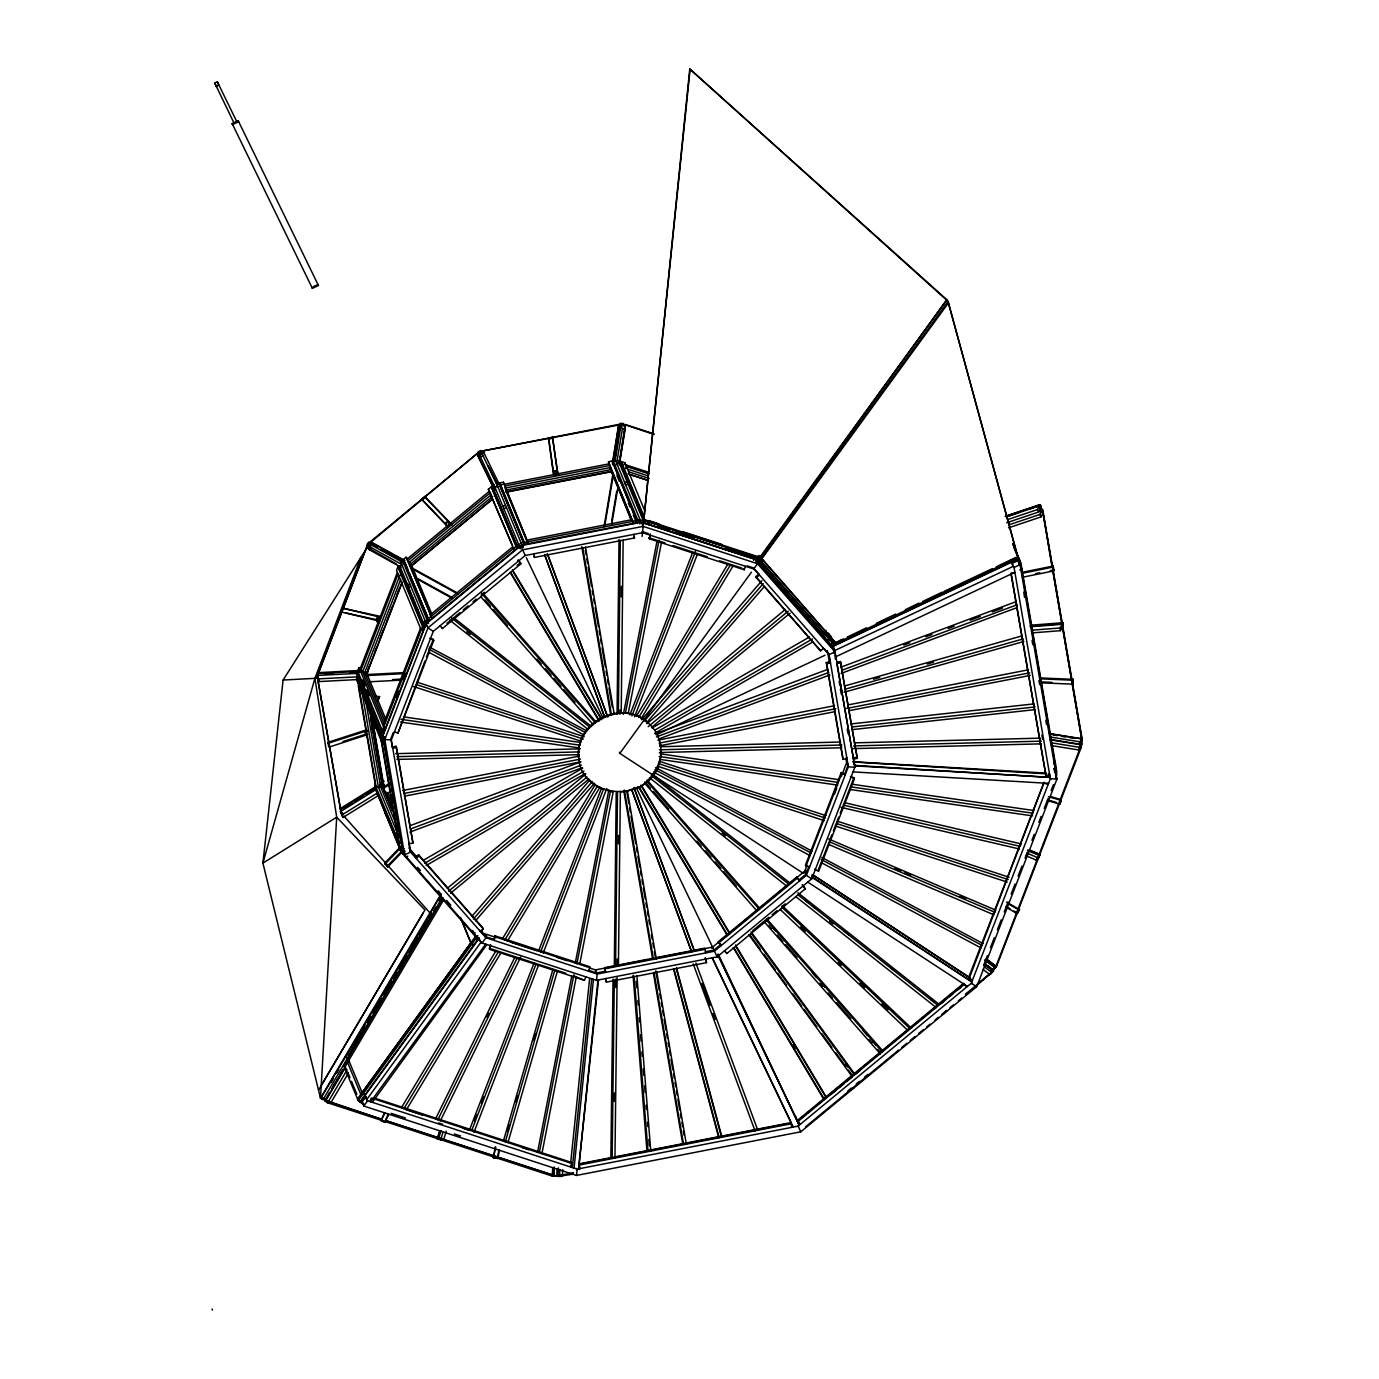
<?xml version="1.0" encoding="UTF-8"?>
<svg xmlns="http://www.w3.org/2000/svg" width="1379" height="1379" viewBox="0 0 1379 1379"><rect width="100%" height="100%" fill="white"/><g stroke="black" fill="none" stroke-linecap="round" stroke-linejoin="round"><path stroke-width="1.5" d="M614.327 965.524L616.206 792.77M617.068 714.27L619.033 539.448M618.378 713.012L620.291 540.327M615.551 966.317L617.499 791.512M617.137 965.369L617.206 958.974M618.499 843.862L618.585 835.329M619.929 714.184L619.981 709.926M621.239 596.935L621.36 586.282M618.413 966.248L620.36 791.443M621.222 712.943L623.153 540.258M613.034 979.09L610.88 1157.412L612.276 1157.377M612.155 1158.274L614.31 979.952M614.344 1101.476L614.448 1092.892M615.723 987.605L615.827 979.021M614.948 1158.205L617.12 977.728M625.359 425.077L623.601 424.301L653.939 434.402M552.703 1167.548L552.272 1176.097L556.72 1175.718L557.03 1169.306M553.462 1168.065L553.565 1174.356M343.733 1069.725L325.134 1101.2L327.444 1102.717L552.272 1176.097L553.875 1175.563L554.306 1166.996M573.371 1174.15L557.943 1176.425L558.374 1167.875M557.943 1176.425L559.546 1175.891L559.874 1169.478M560.77 1176.597L562.391 1176.063L562.718 1169.633M317.273 678.83L317.377 677.089L340.716 810.231L317.704 679.037M443.021 897.867L343.767 1065.812L345.577 1067.001L326.22 1099.735L322.824 1099.684L320.497 1098.167L336.7 817.195L314.912 678.347L360.97 557.323M358.471 673.314L317.825 675.434L317.549 678.175L318.963 681.571L357.454 679.571M318.963 681.571L317.825 675.434M357.264 679.588L357.54 676.848M365.09 698.498L365.383 695.757M367.538 673.348L367.934 669.418M366.073 700.842L366.349 698.102M379.57 696.585L377.432 701.325L379.57 696.585L375.364 696.343M384.81 736.817L380.88 736.593L381.156 733.852L356.334 673.935L357.144 671.832L359.402 671.969M660.386 744.539C668.677 807.68 569.027 806.025 579.266 746.591C584.006 719.872 617.12 704.41 640.752 717.597C647.492 721.217 652.801 727.25 655.646 731.715C658.49 734.214 663.833 758.036 658.8 738.386M579.111 760.363C571.751 726.25 620.481 698.808 646.579 721.407M612.948 462.861L613.172 460.689L615.448 460.241L640.252 520.159L643.097 520.331L618.275 460.414L620.429 461.12L645.096 520.659L644.872 522.813L642.717 522.124M620.205 463.275L620.429 461.12M570.613 1163.428L589.574 978.969M639.873 521.952L637.615 522.4L637.839 520.228L613.172 460.689M591.729 978.78L572.337 1167.565L571.182 1164.807M639.873 523.968L640.097 519.78L637.839 520.228M574.06 1168.134L593.453 979.349M642.7 524.141L642.942 519.952L761.38 558.443L835.967 643.303L1017.874 557.512L948.062 301.363L689.759 68.95L643.803 520.073M1011.428 562.287L1014.065 567.476L1050.367 778.739L971.316 983.21L798.113 1126.126L577.129 1169.133L576.525 1175.442L363.797 1106.044L362.091 1101.907L366.021 1096.667M642.114 536.465L690.069 69.708M640.115 786.719C651.44 779.738 661.058 764.38 661.127 751.865M847.223 764.104L847.223 762.432M1056.038 778.204L1056.693 773.705M1056.538 773.326L1056.383 769.034L1053.987 763.276M1051.35 745.574L1078.861 749.986L1079.154 747.246L1081.567 744.453L1051.987 739.713M1049.798 739.747L1079.429 744.505L1079.705 741.764L1082.136 738.972L1043.162 512.298L1041.99 509.851L1039.887 514.436L1009.394 524.692M1079.947 745.815L1080.395 741.54M1080.584 745.074L1080.774 743.247M1081.067 740.506L1081.257 738.679L1049.35 733.559M984.503 963.507L993.07 969.902L996.483 966.576L1081.291 747.194L1082.17 738.834M359.471 670.453L318.635 672.624L318.446 674.434L317.153 673.59L316.877 676.296L319.29 679.864M598.52 979.952L578.611 1168.84L597.865 980.779L480.771 942.564L479.065 938.427L360.143 1102.183L362.47 1103.683M367.883 546.394L283.109 680.037L262.906 863.116L320.497 1098.167L326.22 1099.735M317.928 672.262L318.118 674.279L367.383 545.239L318.359 672.642M612.345 463.034L618.688 424.956L625.308 425.335L619.895 460.914M612.569 464.757L618.688 424.956M614.258 460.172L615.103 454.932M615.689 451.691L616.516 446.503M617.12 443.211L617.826 438.97M618.533 434.73L619.24 430.489M614.431 460.758L615.137 456.518M615.861 452.278L616.568 448.037M617.275 443.797L620.309 424.111L481.271 451.226L620.481 424.698M614.62 461.017L620.378 423.336L623.187 423.491L623.429 425.215M620.016 457.07L625.308 425.335M604.054 526.692L612.914 474.031M614.965 461.379L621.015 425.404L623.86 425.559L625.273 428.972L619.205 464.947M604.812 525.589L613.327 475.031M616.379 464.792L622.429 428.8L621.015 425.404M611.724 520.762L616.689 491.286M611.793 523.882L618.171 485.96M499.405 1149.879L497.94 1158.377L493.372 1157.774L495.199 1147.156M493.372 1157.774L495.75 1147M497.388 1158.515L498.853 1150.034M537.517 1152.413L571.82 975.901M575.267 963.025L608.846 789.977M623.36 714.374L656.973 541.413M539.585 1151.224L573.888 974.712M625.411 713.167L659.041 540.206M576.887 963.835L610.501 790.874M541.913 1153.723L576.215 977.211M579.697 964.249L613.31 791.287M628.221 713.564L661.42 542.723M577.025 1170.099L577.249 1169.116M1047.454 800.596L1059.83 804.164L1061.416 799.665L1051.091 796.683M1061.416 799.665L1059.83 804.164M314.912 678.347L262.906 863.116L336.7 817.195L424.939 909.968L318.549 1090.203M503.421 1141.019L552.876 969.558M507.748 1131.004L509.523 1124.799M516.091 1102.08L517.866 1095.874M533.966 1040.111L535.741 1033.905M505.266 1141.967L554.72 970.488M507.955 1142.588L557.409 971.126M1020.753 845.189L1021.115 843.879L844.637 802.699M441.78 1140.037L437.246 1138.899L439.711 1130.677M440.401 1130.539L437.246 1138.899M440.97 1130.78L438.522 1138.968L441.108 1138.468L442.952 1132.314M446.227 1131.142L443.779 1139.33L441.194 1139.847M376.932 619.705C379.087 613.224 374.485 621.429 378.467 623.153L379.466 620.55L377.949 617.102M422.146 621.136L424.611 627.1L384.379 731.249L382.311 730.56L357.644 671.021L358.988 667.557L361.057 668.229M359.833 669.625L397.376 572.423M398.083 574.112L360.54 671.314L366.762 673.348L402.013 582.093M362.608 671.987L400.151 574.784M400.703 579.439L364.694 672.676L385.499 722.889M382.948 725.406L420.492 628.203M381.811 731.37L381 733.473L383.241 733.611L384.051 731.508L381.811 731.37L357.144 671.832M382.311 730.56L422.526 626.428L397.859 566.872L396.531 570.354L421.181 629.893L423.267 630.565L422.56 628.876M422.767 625.463L423.577 623.377L425.404 624.566L424.594 626.669L422.767 625.463L398.1 565.924M384.551 727.302L383 731.284L383.862 733.352M396.101 697.412L398.393 691.431M403.013 679.468L405.323 673.486M481.392 930.36L485.942 937.737L482.116 943.012L404.633 854.859L402.909 850.722L383.086 735.369L426.232 623.739L520.797 545.722L641.442 522.245L755.83 559.581L833.33 647.734L835.036 651.871L829.072 654.68L753.262 567.855L747.125 565.855M409.184 843.793L412.942 843.052L396.497 747.418L392.739 748.142L392.274 747.022L390.86 738.765L393.17 732.783M948.062 301.363L753.727 568.993L642.511 532.69L525.209 555.513L433.282 631.358L391.326 739.885L410.597 852.032L485.942 937.737L597.159 974.039L714.46 951.217L712.719 947.028L740.644 924.016M424.904 661.041L397.962 733.076L394.411 731.904M426.421 657.093L433.282 639.373L429.731 638.218L433.747 640.511L397.962 733.076M369.968 1101.528L371.313 1098.046L572.285 1163.652L570.94 1167.117L570.475 1165.979M620.481 463.568L621.257 461.551L624.825 462.706L644.545 510.333M624.032 464.74L624.825 462.706M625.601 468.498L626.376 466.464L648.733 473.773M489.597 949.355L490.476 944.753L489.597 949.355L584.455 980.314L585.799 976.849M495.009 935.807L494.13 940.409L495.009 935.807L589.85 966.765L588.988 971.368L588.523 970.247L596.693 972.919L605.329 971.23L605.795 972.367L604.709 967.644L704.738 948.166L705.824 952.889L705.358 951.751L713.994 950.079L720.734 944.46L718.321 941.719L796.734 877.044L799.613 880.905L796.734 877.044M649.354 538.827L650.216 534.225L649.354 538.827L744.195 569.786L745.539 566.321M538.499 951.182L601.33 788.633M629.875 714.925L692.706 552.376M534.001 963.094L469.325 1130.384L463.154 1128.367M474.479 1120.851L476.789 1114.87M481.409 1102.924L483.719 1096.96M472.118 1129.418L536.017 964.111M540.516 952.182L603.347 789.633M631.892 715.942L695.499 551.376M473.962 1132.245L538.62 964.955M543.188 953.061L606.794 788.495M634.564 716.804L697.395 554.255M749.09 554.737L748.297 556.754L747.608 555.065M841.242 772.533L845.258 774.808L841.242 772.533L805.457 865.098L809.473 867.374L809.008 866.253L805.922 874.234L799.148 879.785M805.922 866.219L841.707 773.653M804.681 871.235L806.974 865.305M834.433 794.27L836.708 788.34M841.293 776.498L846.637 762.69L845.896 758.467M844.793 773.688L847.878 765.707L846.465 757.45L846.93 758.588L843.172 759.312L842.707 758.191L826.262 662.541L830.02 661.817L830.486 662.937L826.728 663.661L826.262 662.541M1046.282 773.119L853.67 761.76L855.376 765.897L811.731 878.854L806.37 875.32L714.443 951.165L717.166 956.854L812.834 877.906L971.833 981.882L970.695 979.124M818.143 870.27L831.847 834.829M833.364 830.882L838.691 817.092M840.225 813.162L853.911 777.704L850.36 776.549L854.394 778.842L818.609 871.407L814.593 869.115M968.799 979.469L1044.127 782.221L968.334 978.349L972.35 980.624L971.885 979.504M983.537 965.593L987.381 955.647M990.45 947.683L994.293 937.737M997.362 929.791L1001.206 919.845M1004.291 911.881L1008.118 901.935M1011.203 893.988L1015.03 884.042M1018.116 876.079L1021.942 866.133M1025.028 858.186L1027.321 852.205M1031.94 840.276L1034.233 834.312M1038.852 822.367L1041.145 816.402M1044.231 808.456L1048.074 798.51M1051.143 790.546L1053.435 784.582M576.474 1175.442L800.803 1131.797L976.66 986.709L1056.917 779.135L1020.029 564.649L948.166 302.122M1026.148 855.79L1036.043 860.013L1039.387 855.583L1027.527 850.533M1030.372 850.326L1040.231 854.515L1038.163 858.772M367.917 669.832L369.469 665.85M374.881 651.871L376.433 647.871M380.311 637.891L383.396 629.91M387.275 619.929L392.687 605.95M396.566 595.969L399.651 587.988M366.59 674.417L402.254 582.455M388.878 1114.422L384.655 1122.334L381.018 1120.593L384.448 1112.75M381.018 1120.593L385.241 1112.681M385.499 1120.369L388.085 1114.491M1041.99 510.558L1040.593 505.248L1040.025 506.455L1039.249 504.817L1038.68 506.041L1008.135 516.315M1007.532 519.624L1037.525 509.523L1039.645 504.938L1040.817 507.403L1038.697 511.988L1006.704 522.744M1008.532 527.829L1041.059 516.901L1043.162 512.298M515.039 956.871L435.678 1118.662L436.936 1119.196M486.994 1017.116L488.89 1013.255M437.867 1119.748L517.228 957.957M440.384 1120.817L520.676 957.095M995.155 911.381L995.759 910.157L828.658 838.984M1005.877 907.106L1017.047 913.553L1019.546 909.606L1006.515 902.107M1017.047 913.553L1019.546 909.606M1022.339 577.267L1053.763 570.923L1053.194 566.062L1021.77 572.406M1053.763 570.923L1053.194 566.062M333.494 1085.842L337.838 1078.43M340.027 1074.724L343.285 1069.156M430.765 914.277L431.661 914.294L430.127 913.277L441.021 894.799M438.643 900.349L440.815 896.66M433.523 910.795L436.023 906.899M439.28 901.349L441.47 897.66M321.238 1085.445L423.129 913.036M320.497 1098.167L441.039 894.195M331.098 1082.412L333.27 1078.723M336.545 1073.19L338.717 1069.501M357.247 1038.146L360.505 1032.612M362.694 1028.924L364.866 1025.252M368.141 1019.719L370.313 1016.03M373.588 1010.497L380.121 999.43M383.396 993.897L386.672 988.364M388.844 984.675L391.033 980.986M394.291 975.453L396.48 971.764M398.652 968.075L400.824 964.386M404.099 958.853L406.288 955.164M409.546 949.631L412.821 944.098M419.354 933.031L422.629 927.498M424.801 923.809L426.99 920.121M354.817 1042.834L356.989 1039.145M376.605 1005.946L378.794 1002.257M386.413 989.346L388.585 985.657M412.562 945.08L414.751 941.392M422.37 928.481L424.56 924.792M348.077 1055.745L364.435 1028.079M367.693 1022.546L370.968 1017.012M373.14 1013.324L381.862 998.586M384.034 994.897L391.67 981.986M393.842 978.297L397.118 972.764M399.307 969.075L406.926 956.164M409.098 952.475L417.82 937.72M420.009 934.031L427.628 921.12M429.817 917.431L431.989 913.743L431.093 913.725M323.893 1098.218L442.176 897.695M329.702 1092.306L325.341 1099.684L322.117 1098.149M331.874 1088.617L335.149 1083.084M337.321 1079.395L342.768 1070.173M443.745 899.694L344.526 1067.622L346.319 1068.794M325.134 1101.2L328.53 1101.252L347.163 1069.725M348.37 1073.103L330.839 1102.769L327.444 1102.717M502.49 938.72L595.28 784.496M636.288 716.304L727.974 563.908M496.13 950.545L401.513 1107.527L402.702 1108.164M504.852 939.892L597.641 785.668M638.649 717.476L730.318 565.08M403.857 1108.716L498.474 951.734M507.3 941.202L600.089 786.978M641.097 718.769L732.783 566.373M406.253 1109.992L500.87 953.01M1030.768 625.204L1062.985 622.705L1062.313 623.704L1030.113 626.187M1062.985 627.583L1062.985 622.705M1032.543 632.858L1060.348 630.703L1059.882 628.014L1062.416 624.291L1030.406 626.755M1060.348 630.703L1062.881 626.98M396.497 564.097L367.073 547.222L370.951 541.878L404.909 560.546M368.193 548.532L372.071 543.188L370.951 541.878M460.465 917.552L470.911 942.736L360.815 1094.374L347.594 1062.468M363.797 1106.044L367.607 1100.787L577.129 1169.133M401.255 561.512L369.451 543.981L367.797 546.274L369.21 549.687L400.996 567.217M369.21 549.687L370.865 547.394L369.451 543.981M400.117 566.752L401.789 564.459M407.943 585.661L409.615 583.369M408.925 588.006L410.58 585.713M426.938 625.859L423.732 623.756L425.387 621.464L400.565 561.546L402.34 560.081L404.185 561.27L428.852 620.809L427.076 622.274L425.232 621.084L427.007 619.619L428.852 620.809M357.489 1098.925L475.341 936.634L477.841 939.513L476.048 938.323L472.894 930.739M479.151 937.703L359.988 1101.804L358.195 1100.614L476.048 938.323M477.703 936.048L476.393 937.858L477.841 939.513M753.606 556.082L752.296 557.909L754.451 558.598L755.761 556.788M753.606 560.339L755.916 557.168L758.226 558.685L755.916 561.856M689.759 68.95L946.839 299.777L759.829 557.306L643.493 519.331M367.572 1100.735L366.659 1099.701L480.771 942.564M760.139 558.047L946.839 299.777M803.199 873.269L619.843 753.365L751.434 572.147M948.476 302.88L761.897 558.65L835.967 643.303M372.364 1102.304L486.908 944.563M804.422 872.786L805.957 870.183M992.897 968.816L990.949 971.488L994.655 967.127M982.882 969.368L989.76 974.488L993.156 971.144L984.589 964.766M993.07 969.902L996.483 966.576L986.209 958.905M996.052 966.438L992.173 971.781L977.263 984.089M974.901 987.123L993.156 971.144M370.658 1101.752L485.684 944.167M1040.524 682.795L1072.759 684.156L1073.31 679.347L1041.059 677.968M1072.759 684.156L1073.31 679.347M369.624 543.102L478.272 452.64L369.296 542.585L377.381 547.549M641.649 719.752L761.949 580.645M472.118 916.07L589.626 780.204M644.303 721.131L763.19 583.645M473.376 919.086L592.263 781.6M475.531 920.793L594.435 783.306M646.458 722.837L763.966 586.971M937.634 1004.895L938.53 1003.843L797.941 892.765M1079.429 744.505L1081.843 741.712M1078.861 749.986L1081.291 747.194M367.038 1101.58L366.435 1097.977M402.616 851.601L387.671 866.995L384.672 863.151L399.514 847.844M385.069 864.03L399.996 848.637M387.671 866.995L387.275 866.115L400.634 852.343M909.295 1028.096L910.295 1027.114L782.358 905.813M558.788 1175.597L559.357 1176.511M447.244 526.261L421.612 499.164L424.801 496.526L451.364 524.089M422.008 500.077L425.18 497.457L424.801 496.526M447.692 521.296L445.486 523.106L447.365 527.054L449.571 525.227L447.692 521.296L450.416 524.106M445.882 523.572L448.089 521.745M513.729 548.704L514.436 550.411L488.356 489.269L491.303 486.839L517.366 547.98L429.179 620.774L403.099 559.633L406.047 557.202L407.443 558.805M519.452 546.101L517.677 547.566L492.079 486.08L493.854 484.615L518.676 544.533L521.262 543.309L496.457 483.391L498.715 482.943L499.646 484.891L523.486 542.447M406.908 559.271L489.217 491.338L490.631 492.941M410.408 564.166L492.734 496.233M492.493 499.181L411.821 565.769L407.598 560.96L489.924 493.027L491.32 494.63L409.011 562.563L432.11 618.344L406.047 557.202M430.007 615.051L512.316 547.118M427.766 619.171L515.97 546.377L491.303 486.839M446.882 623.342L459.948 612.569M463.223 609.88L468.119 605.829M473.014 601.796L476.289 599.089M481.185 595.056L484.46 592.349M517.125 565.407L520.4 562.701L517.987 559.96L520.866 563.839L442.452 628.514L440.039 625.773M757.881 555.996L759.984 560.667L758.26 562.08L830.572 644.303L832.295 642.873L828.176 632.961M759.122 563.856L761.691 561.736L829.193 638.46M407.77 856.135L406.047 857.548L405.357 855.859M418.613 854.79L419.095 855.911L416.148 858.341L415.682 857.204L418.613 854.79L482.874 927.877L483.339 929.015L480.409 931.428L479.944 930.308L485.477 936.617L493.665 939.289M823.522 648.389L820.591 650.802L756.33 577.715L755.864 576.594L758.795 574.164L754.641 569.441M756.33 577.715L759.26 575.284L758.795 574.164M447.365 888.248L585.834 774.015M646.906 723.682L785.375 609.449M448.606 891.248L587.075 777.015M648.164 726.681L788.271 611.104M450.416 893.299L588.885 779.083M651.612 727.388L790.081 613.155M475.255 932.876L473.531 934.29L471.894 930.325M477.668 935.617L475.945 937.03L403.633 854.808M743.919 921.293L748.849 917.242M752.124 914.536L757.054 910.468M760.329 907.761L786.599 886.094M789.891 883.37L804.664 871.183L806.387 875.372L848.344 766.827L829.072 654.68L824.435 648.837M720.734 944.46L721.2 945.598L718.787 942.857L797.2 878.164M752.52 930.842L768.844 917.363M772.119 914.673L777.015 910.623M781.91 906.589L785.185 903.883M724.44 950.786L726.836 953.527L805.25 888.852L802.371 884.973L805.25 888.852M589.385 967.92L595.452 969.902L597.159 974.039L596.521 980.348L718.58 956.578L799.217 1125.195L797.441 1120.438L963.576 983.382L966.455 987.243L965.989 986.123M804.06 1115.645L797.441 1121.11L717.787 954.389M807.37 1112.905L812.352 1108.819M815.661 1106.079L820.626 1101.993M827.245 1096.529L852.084 1076.051M855.394 1073.31L934.859 1007.773M938.168 1005.032L962.99 984.554M964.042 984.503L797.907 1121.558L800.32 1124.299L797.441 1120.438M830.83 1094.564L835.777 1090.479M839.07 1087.755L844.017 1083.67M847.327 1080.964L852.256 1076.878M855.566 1074.155L860.513 1070.087M941.288 1003.447L944.581 1000.723M949.528 996.638L952.82 993.931M957.767 989.846L961.06 987.123M847.947 1090.806L851.274 1088.083M856.238 1083.98L859.565 1081.239M864.53 1077.137L867.856 1074.396M965.352 994.259L993.707 970.937L985.002 964.507M805.664 1126.764L898.574 1050.109M901.9 1047.368L906.882 1043.265M910.192 1040.524L915.173 1036.405M918.5 1033.681L923.465 1029.561M926.791 1026.821L930.101 1024.097M935.083 1019.977L938.409 1017.254M941.719 1014.513L946.701 1010.393M950.01 1007.67L953.337 1004.929M958.319 1000.809L961.628 998.086M966.61 993.966L969.937 991.242M411.632 565.545L491.613 499.698M1081.877 743.54L995.707 967.041M1040.231 854.515L1027.786 849.981M1036.043 860.013L1038.387 858.186M341.027 812.248L340.303 808.559L375.036 786.961M380.518 783.548L384.172 781.272M376.243 787.323L341.527 808.939L340.303 808.559M344.354 807.956L352.059 803.371M355.282 801.165L363.022 796.545M366.211 794.356L373.985 789.719M377.708 795.942L343.009 817.488L340.441 811.628L375.122 790.098M384.258 784.427L380.604 786.685L365.435 698.791M382.845 787.461L390.154 782.91M388.74 785.047L383.259 788.46L385.999 794.183L391.481 790.788M376.536 793.494L341.837 815.023L343.009 817.488M992.518 969.696L987.829 965.559M989.76 974.488L991.501 973.436M423.543 860.168L582.748 768.103M652.077 727.991L809.439 636.995M424.784 863.168L583.989 771.102M655.18 729.922L812.541 638.925M426.18 865.512L585.403 773.447M654.732 733.335L812.093 642.338M494.802 490.476L477.134 454.225L483.202 451.364L502.008 489.838M519.538 546.67L518.142 545.067L519.004 547.135L522.986 545.291L523.348 547.394M477.875 455.863L483.926 453.001L483.202 451.364M217.348 81.809L218.761 85.205L216.158 86.429L214.762 83.033L217.348 81.809L237.05 122.214M232.155 123.593L238.205 120.731L318.446 285.487L312.378 288.349L232.155 123.593L232.568 124.593L238.619 121.731L238.205 120.731M313.481 286.625L318.032 284.488L318.446 285.487M481.443 452.502L482.857 455.915L480.254 457.138L478.841 453.725L481.443 452.502L497.853 486.701M495.061 487.528L497.664 486.304M502.887 506.438L505.49 505.214M503.869 508.782L506.455 507.558M399.893 847.809L401.944 846.844L402.323 849.016L400.255 849.981L375.226 788.271L401.599 852.808L405.202 851.119M832.933 641.649L834.554 645.251L833.037 643.597L830.985 644.579L832.433 646.234L1018.719 558.409L1017.099 554.806M833.64 643.338L843.396 638.891M847.258 637.064L866.598 627.807M876.286 623.377L895.678 614.086M905.313 609.69L918.931 603.123M922.741 601.468L942.202 592.143M944.029 591.436L992.397 568.613M996.276 566.786L1015.858 557.409M404.03 848.654L400.41 850.36L401.599 852.808M831.037 647.337L1018.874 558.771L1012.6 543.636M1012.341 563.339L1018.323 560.512L1021.96 569.372L1019.77 569.803M402.892 854.084L404.943 853.118L403.495 851.464L401.427 852.429L402.892 854.084L401.255 850.119M846.637 762.69L848.344 766.827L854.877 767.224L834.829 650.526L1013.134 566.424L1014.048 567.476L1020.029 564.649M1018.753 563.735L1020.805 562.77L1012.807 543.464M656.232 734.852L825.004 655.249M835.881 656.714L1014.875 572.302L1011.117 573.009L1045.954 775.653L1049.712 774.929L1049.247 773.791M621.05 791.891L626.428 791.305L638.287 787.03M711.788 948.321L713.046 947.735M409.718 825.814L580.128 762.07M655.197 733.904L827.607 669.418M840.966 667.143L1016.082 601.64M656.438 736.92L828.848 672.435M410.959 828.831L581.369 765.086M903.814 645.062L909.864 642.804M925.964 636.77L931.997 634.512M948.097 628.496L954.147 626.238M970.247 620.205L980.314 616.447M992.38 611.931L1002.447 608.156M842.207 670.16L1017.323 604.657M409.908 832.123L582.317 767.638M659.386 738.73L829.796 674.986M841.121 673.417L1016.237 607.898M755.882 1129.435L757.209 1128.936M1006.653 515.798L1039.249 504.817M1005.17 516.539L1039.645 504.938M1007.997 516.211L1018.185 512.781M1028.355 509.368L1040.593 505.248M557.444 1174.908L559.753 1174.874M367.435 737.748L364.814 731.801L368.072 730.749M367.624 734.645L328.995 747.125L328.581 746.229L327.909 742.35L366.831 729.784M370.917 728.457L375.019 727.129M366.952 730.767L328.323 743.229L327.909 742.35M371.02 729.457L375.088 728.146M342.923 741.592L365.452 734.317M844.258 686.087L1021.925 635.909M873.528 679.192L879.733 677.451M927.24 664.04L933.445 662.282M845.517 689.086L1023.166 638.925M844.138 692.241L1023.856 641.494M1023.235 573.095L1052.573 567.165M1035.526 573.63L1039.732 572.768M1050.195 570.665L1054.401 569.82M364.814 731.801L366.969 735.059M554.237 471.049L557.047 470.498L558.581 474.6L555.754 475.152L554.237 471.049L554.772 474.893M554.324 471.635L557.15 471.084M553.479 474.135L548.446 438.057L552.514 437.264L557.874 473.928M548.446 438.057L548.825 438.987L552.893 438.194M523.899 542.568L499.698 482.926L503.438 482.202L528.467 543.826L505.369 488.045L610.397 467.584L633.495 523.365L608.484 461.724L612.224 461L637.615 522.4M500.06 485.012L503.8 484.288L503.438 482.202M504.3 484.27L609.328 463.792M610.759 469.67L505.714 490.148L514.522 511.385M508.592 491.355L611.087 471.515M632.444 519.573L527.399 540.034L527.761 542.137M524.313 544.429L523.382 542.481L521.107 542.93L522.9 546.722M499.698 482.926L524.348 542.464L636.891 520.538L637.253 522.624L522.038 544.877M835.036 651.871L757.554 563.718L643.148 526.382L522.52 549.859L427.955 627.876L384.793 739.506L404.633 854.859L410.597 852.032L408.718 842.655M534.001 556.289L534.466 557.426L634.495 537.948L633.875 534.362M356.437 678.83L381.38 739.282L383.569 738.868L402.099 846.465L399.91 846.878L375.243 787.34L374.623 783.755L399.289 843.293L401.479 842.862L400.772 841.173M383.483 740.747L381.293 741.178L398.583 841.604M392.274 747.022L396.032 746.28L396.497 747.418M840.38 661.592L836.639 662.334L853.549 759.105L857.29 758.364L840.38 661.592L857.29 758.364M837.105 663.454L840.862 662.73M657.886 740.127L834.536 705.703M402.599 790.529L579.249 756.106M847.533 705.014L1028.475 669.798M659.145 743.143L835.795 708.72M403.84 793.528L580.49 759.105M846.672 708.444L1029.717 672.814M659.61 745.832L834.14 711.823M404.306 796.217L580.955 761.794M849.24 710.65L1030.182 675.434M856.824 757.243L853.084 757.967L853.549 759.105M1054.021 768.603L1056.211 768.172L1021.339 565.786L1014.013 547.635M595.452 969.902L647.82 959.715M658.283 957.664L712.736 947.063M605.174 968.765L705.203 949.304M605.967 980.986L606.432 982.124L706.479 962.645L705.393 957.94L706.479 962.645M578.852 1164.324L610.535 1158.17M614.758 1157.343L646.441 1151.189M650.664 1150.362L682.346 1144.191M686.57 1143.381L787.943 1123.644M791.27 1123.764L790.805 1122.644L578.852 1163.893L579.318 1165.014L791.27 1123.764L791.891 1127.35L791.425 1126.229M560.891 1175.184L573.561 1172.684M851.015 723.923L1033.871 703.911M852.256 726.94L1035.112 706.927M852.481 729.594L1035.319 709.599M1032.078 630.169L1059.882 628.014M358.609 671.418L319.945 673.469L318.635 672.624M324.53 673.952L333.494 673.641M350.18 672.573L357.127 672.383M283.109 680.037L317.739 678.192M365.263 674.624L403.978 672.607M365.676 675.624L404.392 673.607M319.238 678.83L357.73 676.83M392.567 679.571L401.168 679.123M369.313 681.795L401.582 680.123M395.67 753.675L580.249 748.831M660.3 746.728L840.604 742.023M396.911 756.675L579.352 751.9M659.403 749.797L841.845 745.022M396.876 759.415L579.318 754.658M659.369 752.538L841.811 747.763M854.463 742.85L1040.042 738.161M853.584 745.918L1041.283 741.161M853.549 748.607L1041.248 743.85M854.17 1087.652L850.877 1089.858M431.351 912.743L321.479 1097.15L322.376 1097.167M430.127 913.277L431.024 913.294M1040.387 678.83L1072.638 680.209M1041.179 681.915L1051.936 682.381M622.429 428.8L625.273 428.972M616.654 463.154L619.481 463.327M624.48 482.064L627.324 482.236M625.445 484.425L628.29 484.581M1054.142 768.896L1056.383 769.034M1054.504 771.068L1056.745 771.206M852.963 761.346L855.204 761.484M1055.349 775.015L1056.555 775.084M855.376 765.897L1050.126 777.377L1048.729 774.015M853.067 771.895L1048.574 783.358M553.875 1175.563L556.72 1175.718M559.546 1175.891L562.391 1176.063M1046.592 773.878L853.17 761.984L854.566 765.379L1050.143 777.394M429.972 913.553L431.351 914.484L343.836 816.006M660.127 753.796L839.156 779.704M403.995 716.925L580.904 742.523M851.722 784.168L1034.026 810.559M659.231 756.502L838.277 782.41M400.979 719.321L580.025 745.229M850.843 786.875L1033.147 813.248M400.462 722.044L579.49 747.952M660.834 759.519L837.742 785.116M850.326 789.529L1032.63 815.903M1050.436 733.887L1082.136 738.972M1052.97 734.99L1057.21 735.662M1061.468 736.352L1065.726 737.024M1069.983 737.713L1074.224 738.386M1050.074 737.007L1079.705 741.764M1051.625 742.833L1079.154 747.246M1051.384 778.807L1050.367 778.635L1056.917 779.135L1055.762 776.377M493.923 1157.619L497.94 1158.377M380.501 616.43L342.613 608.173L380.587 617.275M345.371 612.862L379.053 620.188M379.139 621.033L341.165 611.931M843.81 805.233L1020.288 846.396M840.983 807.353L1019.546 849.016M588.092 779.187L598.745 787.288L612.31 792.132M1048.385 796.7L1060.779 800.285M1050.16 800.578L1056.348 802.371M575.853 1168.409L579.611 1169.53M625.359 424.508L653.956 433.833M625.67 464.775L648.027 472.066M627.635 469.153L647.958 475.789M628.876 471.842L649.199 478.479M628.1 473.876L648.423 480.495M658.938 523.865L648.785 520.555L648.699 524.279L647.992 522.589M683.329 531.829L721.958 544.429M658.162 525.899L668.315 529.208M675.331 531.501L693.706 537.5M726.388 548.152L752.934 556.806L753.796 558.874L643.51 522.917M648.182 533.552L642.045 531.553L642.511 532.69M648.871 537.707L665.023 542.964M673.09 545.601L707.41 556.806M719.51 560.753L741.712 567.993M1044.592 783.341L1048.161 784.513L1047.695 783.375M422.526 626.428L424.611 627.1M417.285 682.243L584.179 736.714M659.145 761.191L826.021 815.661M837.57 821.246L1009.014 877.199M416.492 684.587L583.386 739.058M658.352 763.535L825.245 818.006M836.777 823.573L1008.204 879.543M413.459 686.518L580.352 740.988M657.352 766.138L824.228 820.608M835.795 826.124L1007.222 882.077M357.644 671.021L359.712 671.694M385.724 727.767L383.638 727.095L358.988 667.557M495.475 936.944L590.333 967.903M484.236 933.6L496.371 937.565M510.523 942.185L536.81 950.769M557.03 957.354L567.148 960.663M489.131 948.235L565.821 973.264M573.905 975.901L584.455 980.314M374.898 1098.253L571.82 1162.514L572.285 1163.652M408.012 1110.371L422.302 1115.042M522.365 1147.69L528.485 1149.69M438.522 1122.92L442.59 1124.247M391.222 1113.37L405.495 1118.024M454.415 1133.969L460.517 1135.968M330.926 1102.683L382.086 1119.352M386.189 1120.696L553.996 1175.408M381.862 1119.403L328.53 1101.252M385.965 1120.731L553.772 1175.442M629.651 474.445L647.871 480.409M1027.148 853.187L1037.042 857.41M894.885 868.684L900.797 871.2M904.727 872.873L910.623 875.389M959.767 896.316L965.662 898.815M829.899 842L995.035 912.329M828.693 844.465L993.828 914.777M381.811 1120.524L385.448 1122.265M429.3 647.01L585.851 730.439M655.611 767.62L812.076 851.171M821.781 857.445L983.124 943.581M428.662 649.026L585.213 732.439M654.973 769.637L811.438 853.187M821.126 859.427L982.469 945.58M429.093 652.439L583.748 734.852M653.508 772.05L809.99 855.601M821.608 862.806L981.038 947.942M372.071 543.188L404.15 560.822M384.31 550.842L388.051 552.893M381.156 549.618L392.481 555.84M393.998 556.495L401.496 560.615M410.873 567.303L457.742 593.142M411.287 568.303L458.156 594.142M370.865 547.394L402.668 564.925M367.073 547.222L370.848 549.29M418.251 578.852L451.984 597.452M414.907 577.784L452.398 598.452M1007.825 903.555L1018.995 909.985M1006.429 906.744L1010.152 908.882M1013.875 911.019L1017.599 913.174M400.565 561.546L402.409 562.735M425.387 621.464L428.61 623.567M812.507 874.7L970.109 977.745M433.282 631.358L427.955 627.876L426.232 623.739M976.66 986.709L971.35 983.244L972.143 983.761M807.766 882.095L967.42 986.433M484.77 934.669L486.58 935.841M345.991 1057.193L347.542 1058.193M364.108 1104.493L361.608 1101.614M323.014 1098.167L326.875 1100.683M812.834 874.786L970.454 978.469M812.438 876.992L971.85 981.848M988.588 962.077L992.053 964.645M986.709 959.474L995.293 965.869L986.244 959.75M984.451 959.939L994.742 967.61M984.554 967.075L991.415 972.195M651.733 773.843L789.495 882.681M453.622 617.585L591.401 726.423M451.519 617.93L589.281 726.767M651.302 775.532L789.064 884.37M722.113 833.071L725.475 835.726M466.895 631.668L470.256 634.323M805.388 900.418L808.749 903.073M812.093 905.71L815.437 908.365M843.896 930.842L848.912 934.807M890.765 967.868L894.109 970.506M930.928 999.603L934.29 1002.257M649.44 777.67L787.219 886.507M797.51 894.454L938.116 1005.532M449.657 620.085L587.42 728.922M829.589 921.31L832.95 923.964M795.683 896.557L936.289 1007.635M782.031 907.33L909.968 1028.648M800.647 926.981L805.319 931.428M838.087 962.49L841.207 965.455M859.927 983.21L864.616 987.64M881.767 1003.912L888.007 1009.842M780.049 909.278L907.985 1030.596M425.18 497.457L451.916 525.175M421.612 499.164L448.175 526.726M758.071 558.305L759.536 559.96L758.209 561.77L756.761 560.115M759.984 560.667L832.295 642.873M824.642 636.667L756.364 559.012L757.209 561.081M755.864 576.594L761.449 582.938M764.242 586.127L820.591 650.802M488.356 489.269L512.126 544.843M519.004 547.135L520.4 548.739M515.97 546.377L517.366 547.98M482.926 593.28L595.538 721.389M647.079 780.066L759.691 908.175M481.357 593.073L595.383 722.786M646.923 781.479L759.536 909.588M766.672 918.776L882.715 1050.764M484.943 599.899L490.562 606.312M493.389 609.501L507.455 625.514M537.017 659.145L541.24 663.954M545.463 668.763L551.1 675.158M553.91 678.365L560.96 686.363M563.77 689.569L575.026 702.376M644.872 781.893L650.509 788.288M653.318 791.494L668.798 809.111M696.964 841.138L701.187 845.948M705.41 850.74L711.03 857.152M715.253 861.961L720.889 868.356M723.699 871.562L736.369 885.973M766.5 920.172L882.543 1052.16M772.671 927.705L775.498 930.928M812.3 972.781L816.54 977.608M822.194 984.054L825.038 987.261M863.237 1030.734L867.477 1035.56M873.148 1041.99L875.975 1045.213M480.547 596.504L593.177 724.613M644.717 783.289L757.33 911.398M768.758 925.378L771.602 928.601M777.256 935.031L782.91 941.478M785.754 944.701L797.062 957.578M819.712 983.33L822.539 986.554M828.193 992.983L832.451 997.81M836.691 1002.636L850.843 1018.736M869.235 1039.663L872.062 1042.886M877.733 1049.333L880.56 1052.539M764.345 921.948L880.388 1053.952M403.099 559.633L404.512 561.236M386.017 794.287L393.015 802.233M388.085 797.527L392.308 802.337M388.43 798.355L392.653 803.164M419.095 855.911L483.339 929.015M408.891 847.895L417.423 857.6M410.132 850.912L415.682 857.204M417.613 867.339L420.423 870.528M438.143 890.782L440.97 894.075M446.589 900.401L450.83 905.296M384.672 863.151L387.275 866.115M365.866 1096.598L364.952 1095.564L366.659 1099.701M386.465 792.149L392.619 799.165M369.831 543.395L368.71 542.085L367.073 544.36L368.193 545.67M751.107 931.876L854.359 1073.551M751.107 933.169L854.359 1074.827M845.655 1063.985L848.171 1067.432M750.073 935.203L760.139 949.028M763.914 954.216L775.257 969.765M777.773 973.212L786.582 985.313M792.891 993.949L801.699 1006.049M804.216 1009.497L816.799 1026.769M821.85 1033.681L831.916 1047.506M835.691 1052.694L845.775 1066.519M848.292 1069.966L852.067 1075.155M748.797 934.755L852.05 1076.43M512.436 569.717L601.416 718.493M641.7 785.84L729.577 932.773M512.574 570.889L601.554 719.666M640.752 785.168L729.732 933.945M511.04 572.992L598.934 719.941M639.218 787.271L727.129 934.307M510.092 572.337L599.072 721.114M638.27 786.616L727.25 935.393M735.507 944.96L826.28 1097.063M735.662 946.132L826.435 1098.236M793.339 1044.61L795.528 1048.281M734.162 948.2L823.849 1098.46M733.232 947.545L824.004 1099.632M341.992 812.903L342.785 814.455L341.63 812.852M488.287 465.999L497.302 484.029M488.993 467.567L496.509 482.943M478.841 453.725L495.268 487.925M477.134 454.225L494.061 488.856M214.762 83.033L233.982 122.99M342.251 812.627L343.043 814.299M1039.594 507.955L1041.421 511.764M1037.525 509.523L1038.697 511.988M1039.887 514.436L1041.059 516.901M1019.184 559.167L1021.184 564.942M1018.874 558.771L1020.046 561.236M500.698 487.08L501.732 489.252M492.079 486.08L493.01 488.028M525.209 555.513L520.797 545.722M526.364 557.771L602.795 717.58M636.857 788.822L712.374 946.683M798.113 1126.126L800.803 1131.797M520.297 547.946L518.521 544.153L516.746 545.619L517.677 547.566M712.253 957.578L790.805 1121.782M712.116 957.836L793.115 1127.091L791.908 1124.333M382.81 787.03L381.897 785.134L392.584 810.921M376.812 793.356L377.984 795.804M384.638 812.265L386.792 817.075M340.441 811.628L341.613 814.075M718.235 954.096L799.268 1125.143L795.252 1115.508M481.461 452.174L480.737 450.537L478.168 451.76L478.892 453.398M1010.79 560.115L1013.134 566.424M1054.004 760.777L1055.59 764.587M1045.954 775.653L1011.014 573.992M840.776 640.304L841.638 642.373M830.382 635.34L834.657 645.631M828.934 633.685L833.037 643.597M834.829 650.526L833.106 646.389L834.226 653.612M825.762 630.22L829.882 640.132L828.158 641.563L827.469 639.856M831.072 643.976L831.933 646.044M840.828 689.828L842.069 692.827L841.38 690.258M853.911 777.704L854.394 778.842M759.105 555.461L762.397 563.408L760.674 564.821L759.967 563.132M755.83 559.581L757.554 563.718M743.729 568.665L744.195 569.786M811.697 875.148L812.834 877.906M621.257 461.551L644.286 517.125M621.291 465.55L624.584 473.497M627.049 479.444L630.341 487.39M631.978 491.355L634.461 497.319M636.098 501.284L642.666 517.159M621.033 465.257L623.498 471.222M625.135 475.186L627.6 481.15M629.255 485.115L634.185 497.026M636.65 502.973L639.925 510.919M624.67 482.081L625.635 484.425M641.442 522.245L643.148 526.382M637.253 522.624L612.224 461M616.809 475.221L619.274 481.168M628.324 502.99L629.962 506.972M633.254 514.901L635.719 520.866M632.22 521.486L610.052 467.981L630.927 519.607M634.03 536.827L634.495 537.948M726.371 952.406L726.836 953.527M718.321 941.719L718.787 942.857M619.361 752.227L619.843 753.365M514.867 512.23L521.434 528.088M521.727 528.778L527.192 541.947M498.715 482.943L523.382 542.481M691.275 950.993L631.944 790.477M494.871 492.2L517.883 547.756M520.4 562.701L520.866 563.839M311.964 287.349L312.378 288.349M441.987 627.393L442.452 628.514M411.114 564.063L431.644 613.621M409.718 562.477L431.213 614.379M405.34 563.218L407.805 569.165M409.442 573.13L429.179 620.774M402.34 560.081L427.007 619.619M433.282 639.373L433.747 640.511M424.577 623.67L425.439 625.738M399.738 565.821L423.732 623.756M412.269 596.9L414.734 602.847M416.372 606.829L418.837 612.776M422.129 620.705L424.594 626.669M405.702 581.455L410.632 593.349M412.269 597.331L414.734 603.278M416.389 607.243L418.854 613.207M366.056 671.659L385.758 719.217M390.86 738.765L391.326 739.885L384.793 739.506L383.086 735.369M361.884 670.211L384.224 724.147M472.704 943.925L473.566 945.994M362.677 679.899L365.142 685.863M366.797 689.828L369.262 695.792M460.448 917.569L470.877 942.771M382.552 738.472L384.189 742.454L382 742.867L356.73 679.744M356.885 678.658L380.88 736.593M412.942 843.052L396.032 746.28M387.396 795.838L393.136 809.714M382.052 784.548L395.187 816.247M383.672 789.098L392.687 810.852M379.863 784.979L398.169 829.158M398.186 834.933L378.38 787.099L361.798 690.862M388.844 819.092L391.308 825.038M392.946 829.02L395.428 834.967M363.901 1093.754L364.763 1095.822M348.784 1060.399L362.108 1092.564M347.594 1071.879L349.956 1077.568M351.524 1081.36L356.868 1094.236M359.298 1100.114L359.988 1101.804M343.767 1065.812L358.195 1100.614M212.038 1309.05L212.452 1310.05M634.392 788.46L694.43 950.907M547.722 554.548L607.76 716.977M633.892 787.461L693.93 949.907M547.222 553.531L607.26 715.977M631.703 789.477L691.741 951.906M695.861 962.973L757.709 1129.953M545.033 555.547L604.33 715.977M544.533 554.548L604.571 716.977M701.928 983.451L710.064 1005.446M713.012 1013.444L715.236 1019.443M693.223 963.955L755.071 1130.935M798.2 1126.022L798.527 1126.971M676.555 967.886L721.872 1136.882M676.399 968.989L721.183 1135.934M673.848 968.644L719.166 1137.641M673.71 969.765L718.476 1136.692M1052.263 566.493L1042.403 509.265L1052.039 566.821M1053.004 570.734L1081.998 740.661L1052.78 571.061M1021.253 567.683L1054.883 762.897M1018.323 560.512L1019.047 564.718M1023.752 592.074L1024.528 597.383M1032.061 640.459L1032.75 644.665M1038.939 680.433L1039.628 684.605M1045.816 720.39L1046.523 724.527M1054.125 768.758L1054.832 772.912M1041.886 735.145L1042.61 739.403M834.829 655.335L835.519 659.352M839.104 681.295L839.828 685.484M840.363 689.276L841.259 693.878M847.223 729.146L848.119 733.731M828.607 653.56L830.02 661.817M827.348 650.543L829.537 663.247M826.728 663.661L843.172 759.312M608.484 461.724L608.828 463.827M585.489 547.049L614.258 714.339M627.548 791.701L656.318 958.991M585.334 550.393L586.075 554.617M586.799 558.857L587.523 563.097M588.247 567.321L591.522 586.385M592.263 590.626L592.987 594.849M593.711 599.089L594.435 603.33M595.176 607.57L598.452 626.618M599.176 630.858L599.899 635.098M600.623 639.322L601.365 643.562M602.089 647.802L605.364 666.85M606.088 671.09L606.812 675.331M607.553 679.571L608.277 683.794M609.001 688.035L612.276 707.099M626.669 790.805L628.858 803.509M629.582 807.749L630.306 811.99M631.03 816.213L635.771 843.741M636.495 847.982L637.219 852.222M637.96 856.462L639.77 867.046M640.494 871.287L641.235 875.51M641.959 879.75L642.683 883.991M643.407 888.214L645.234 898.815M645.958 903.038L646.699 907.279M647.423 911.519L648.147 915.742M648.871 919.983L649.595 924.223M651.422 934.807L652.146 939.047M652.888 943.27L653.612 947.511M654.336 951.751L655.059 955.992M656.714 971.764L686.414 1144.467M655.835 970.85L659.093 989.812M659.817 994.018L660.541 998.241M661.265 1002.447L661.989 1006.653M662.713 1010.876L663.437 1015.082M664.161 1019.305L665.971 1029.837M666.695 1034.043L667.419 1038.249M668.143 1042.472L668.867 1046.678M669.591 1050.901L670.315 1055.107M671.039 1059.313L672.849 1069.845M673.573 1074.069L674.297 1078.275M675.02 1082.481L675.744 1086.704M676.468 1090.91L677.192 1095.133M677.916 1099.339L679.744 1109.871M680.468 1114.077L681.192 1118.3M681.915 1122.506L682.639 1126.712M683.363 1130.935L684.087 1135.141M582.679 547.584L611.449 714.891M624.377 790.133L653.491 959.543M581.8 546.705L610.552 713.994M623.86 791.356L652.612 958.646M653.974 972.298L683.294 1142.898M653.456 973.488L682.777 1144.105M533.845 553.841L534.466 557.426M604.709 967.644L605.329 971.23M605.829 978.538L606.432 982.124M524.348 542.464L524.709 544.55M579.318 1165.014L579.938 1168.616M382.879 737.162L400.41 839.087M381.38 739.282L399.91 846.878M369.779 710.926L382.741 786.237L376.191 787.512L358.902 687.104M370.52 717.597L382.397 786.582M358.195 685.397L375.484 785.823M365.435 731.68L365.9 734.369M372.037 716.77L384.276 788.409M371.709 716.735L383.569 786.133M557.047 470.498L557.581 474.342M552.514 437.264L557.547 473.342M548.825 438.987L553.806 474.721M636.926 975.832L650.75 1150.948M636.34 981.365L636.857 987.778M637.874 1000.585L638.201 1004.86M639.218 1017.668L639.546 1021.942M640.563 1034.75L641.08 1041.162M641.907 1051.849L642.252 1056.107M643.269 1068.932L643.769 1075.327M644.614 1086.014L645.113 1092.427M646.13 1105.234L646.475 1109.509M647.475 1122.316L647.82 1126.591M648.837 1139.399L649.337 1145.811M634.133 976.142L647.975 1151.258M633.064 975.263L646.889 1150.379M645.924 521.09L645.148 523.106L751.865 557.926L752.641 555.892L645.924 521.09M946.597 1010.686L943.77 1013.668L946.597 1010.686M610.035 465.481L505.007 485.96L506.076 492.234L611.121 471.773L610.035 465.481M382.966 736.352L380.725 736.214L381.087 738.386L383.345 738.506L382.966 736.352"/></g></svg>
